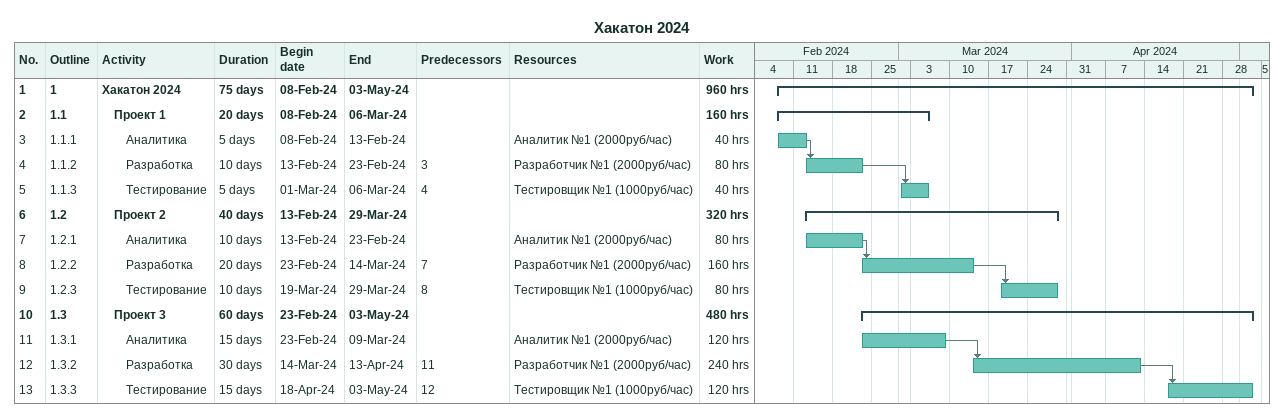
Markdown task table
Хакатон 2024

| ID | WBS | Task | Duration | Start | Finish | Predecessors | Resources | Work (h) |
|---|---|---|---|---|---|---|---|---|
| 1 | 1 | **Хакатон 2024** | 75d | 2024-02-08 | 2024-05-03 |  |  | 960 |
| 2 | 1.1 | **Проект 1** | 20d | 2024-02-08 | 2024-03-06 |  |  | 160 |
| 3 | 1.1.1 | Аналитика | 5d | 2024-02-08 | 2024-02-13 |  | Аналитик №1 (2000руб/час) | 40 |
| 4 | 1.1.2 | Разработка | 10d | 2024-02-13 | 2024-02-23 | 3 | Разработчик №1 (2000руб/час) | 80 |
| 5 | 1.1.3 | Тестирование | 5d | 2024-03-01 | 2024-03-06 | 4 | Тестировщик №1 (1000руб/час) | 40 |
| 6 | 1.2 | **Проект 2** | 40d | 2024-02-13 | 2024-03-29 |  |  | 320 |
| 7 | 1.2.1 | Аналитика | 10d | 2024-02-13 | 2024-02-23 |  | Аналитик №1 (2000руб/час) | 80 |
| 8 | 1.2.2 | Разработка | 20d | 2024-02-23 | 2024-03-14 | 7 | Разработчик №1 (2000руб/час) | 160 |
| 9 | 1.2.3 | Тестирование | 10d | 2024-03-19 | 2024-03-29 | 8 | Тестировщик №1 (1000руб/час) | 80 |
| 10 | 1.3 | **Проект 3** | 60d | 2024-02-23 | 2024-05-03 |  |  | 480 |
| 11 | 1.3.1 | Аналитика | 15d | 2024-02-23 | 2024-03-09 |  | Аналитик №1 (2000руб/час) | 120 |
| 12 | 1.3.2 | Разработка | 30d | 2024-03-14 | 2024-04-13 | 11 | Разработчик №1 (2000руб/час) | 240 |
| 13 | 1.3.3 | Тестирование | 15d | 2024-04-18 | 2024-05-03 | 12 | Тестировщик №1 (1000руб/час) | 120 |
